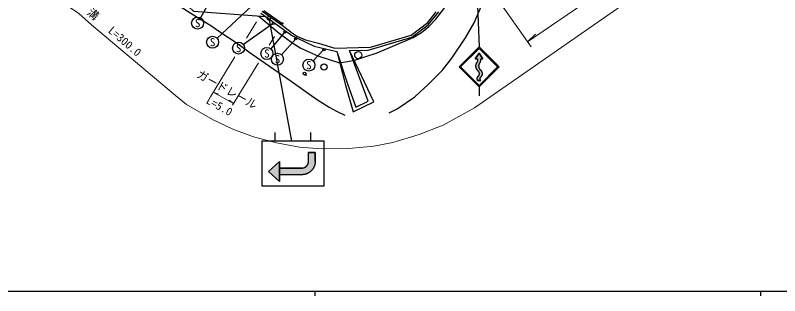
# Model space of a CAD drawing. Units: millimetres, scale not verified. Extents: x 40000 to 680000, y 20000 to 380000.
# Drawn here: x 200770 to 372282, y 204000 to 266838 of the extents above; entities that cross this region are included whole.
import ezdxf
from ezdxf.enums import TextEntityAlignment as Align

# ---------------------------------------------------------------- set-up
doc = ezdxf.new("R2010")
doc.units = ezdxf.units.MM
doc.header["$LTSCALE"] = 1000
for name, color, linetype, lineweight in [('M-BGD', 7, 'Continuous', 25), ('M-BGD-EXST', 7, 'Continuous', 25), ('M-STR-HTXT', 7, 'Continuous', 13), ('M-STR-STRC', 7, 'Continuous', 25), ('M-TTL-BAND', 7, 'Continuous', 25)]:
    doc.layers.add(name, color=color, linetype=linetype, lineweight=lineweight)
doc.styles.add('ＭＳ ゴシック', font='')
doc.styles.get('ＭＳ ゴシック').set_extended_font_data('MS Gothic')

msp = doc.modelspace()

# ---------------------------------------------------------------- hatches: boundary and pattern name
at = {"layer": 'M-STR-STRC'}
for points in [[(304803, 255442), (304803, 255493), (304805, 255545), (304808, 255596), (304814, 255647), (304822, 255697), (304832, 255747), (304844, 255797), (304858, 255847), (304874, 255895), (304891, 255944), (304911, 255991), (304932, 256038), (304955, 256083), (304980, 256128), (305007, 256172), (305018, 256188), (305044, 256227), (305068, 256268), (305090, 256309), (305111, 256351), (305131, 256393), (305148, 256437), (305164, 256481), (305178, 256526), (305190, 256571), (305201, 256617), (305210, 256663), (305217, 256709), (305222, 256756), (305225, 256803), (305227, 256849), (305226, 256896), (305224, 256943), (305220, 256990), (305214, 257036), (305206, 257083), (305205, 257088), (305705, 257088), (304830, 258338), (303955, 257088), (304455, 257088), (304463, 257042), (304469, 256995), (304474, 256948), (304476, 256902), (304477, 256855), (304475, 256808), (304472, 256761), (304467, 256714), (304461, 256668), (304452, 256622), (304442, 256576), (304430, 256531), (304416, 256486), (304400, 256442), (304383, 256398), (304364, 256356), (304343, 256314), (304320, 256272), (304296, 256232), (304271, 256193), (304268, 256188), (304240, 256145), (304215, 256101), (304191, 256055), (304169, 256009), (304149, 255962), (304130, 255914), (304114, 255865), (304099, 255816), (304087, 255767), (304076, 255716), (304067, 255666), (304060, 255615), (304056, 255564), (304053, 255513), (304052, 255462), (304054, 255410), (304057, 255359), (304062, 255308), (304070, 255257), (304079, 255207), (304090, 255157), (304104, 255107), (304119, 255058), (304136, 255010), (304155, 254963), (304176, 254916), (304198, 254870), (304223, 254825), (304249, 254781), (304277, 254738), (304307, 254696), (304338, 254655), (304371, 254616), (304405, 254577), (304441, 254541), (304455, 254527), (304485, 254503), (304513, 254478), (304541, 254452), (304567, 254425), (304593, 254397), (304617, 254368), (304640, 254339), (304662, 254308), (304683, 254276), (304702, 254244), (304721, 254211), (304737, 254177), (304753, 254143), (304767, 254107), (304780, 254072), (304791, 254036), (304801, 253999), (304810, 253963), (304817, 253926), (304822, 253888), (304827, 253851), (304829, 253813), (304830, 253775), (304830, 253737), (304828, 253700), (304825, 253662), (304820, 253625), (304814, 253587), (304806, 253550), (304797, 253514), (304787, 253477), (304775, 253442), (304761, 253406), (304747, 253371), (304730, 253337), (304713, 253304), (304694, 253271), (304674, 253239), (304653, 253208), (304631, 253177), (304607, 253148), (304582, 253119), (304556, 253092), (304529, 253065), (304501, 253040), (304473, 253016), (304455, 253002), (304441, 252981), (304427, 252960), (304414, 252938), (304402, 252915), (304391, 252892), (304381, 252869), (304372, 252845), (304363, 252821), (304356, 252797), (304349, 252772), (304344, 252747), (304340, 252722), (304336, 252697), (304334, 252671), (304332, 252646), (304332, 252620), (304332, 252595), (304334, 252569), (304336, 252544), (304340, 252519), (304344, 252494), (304350, 252469), (304356, 252444), (304364, 252420), (304372, 252396), (304381, 252372), (304392, 252349), (304403, 252326), (304415, 252303), (304428, 252281), (304441, 252260), (304455, 252240), (305205, 252240), (305184, 252269), (305159, 252311), (305137, 252354), (305118, 252399), (305103, 252445), (305092, 252492), (305085, 252540), (305081, 252589), (305081, 252637), (305085, 252686), (305093, 252734), (305104, 252781), (305119, 252827), (305138, 252872), (305160, 252915), (305185, 252956), (305206, 252984), (305235, 253008), (305264, 253034), (305292, 253060), (305319, 253088), (305345, 253117), (305369, 253147), (305392, 253177), (305414, 253209), (305435, 253241), (305455, 253275), (305473, 253309), (305490, 253343), (305505, 253379), (305519, 253414), (305532, 253451), (305543, 253488), (305553, 253525), (305561, 253563), (305568, 253601), (305573, 253639), (305577, 253677), (305580, 253716), (305580, 253754), (305580, 253793), (305577, 253831), (305574, 253869), (305568, 253908), (305562, 253946), (305554, 253983), (305544, 254020), (305533, 254057), (305520, 254094), (305506, 254130), (305491, 254165), (305474, 254200), (305456, 254234), (305436, 254267), (305416, 254299), (305394, 254331), (305370, 254362), (305346, 254392), (305320, 254420), (305294, 254448), (305266, 254475), (305237, 254501), (305208, 254525), (305205, 254527), (305168, 254564), (305133, 254601), (305100, 254640), (305068, 254680), (305038, 254722), (305010, 254764), (304983, 254808), (304958, 254853), (304934, 254898), (304913, 254945), (304893, 254992), (304875, 255040), (304859, 255089), (304845, 255138), (304833, 255188), (304823, 255238), (304815, 255289), (304809, 255340), (304805, 255391)], [(260060, 232608), (260060, 231108), (265060, 231108), (265112, 231108), (265165, 231110), (265217, 231112), (265269, 231115), (265321, 231119), (265374, 231124), (265426, 231130), (265477, 231137), (265529, 231145), (265581, 231153), (265632, 231163), (265684, 231173), (265735, 231185), (265786, 231197), (265836, 231210), (265887, 231224), (265937, 231239), (265987, 231255), (266037, 231271), (266086, 231289), (266135, 231307), (266184, 231326), (266232, 231346), (266280, 231367), (266328, 231389), (266375, 231412), (266422, 231435), (266468, 231459), (266514, 231484), (266560, 231510), (266605, 231536), (266650, 231564), (266694, 231592), (266738, 231621), (266781, 231650), (266823, 231681), (266865, 231712), (266907, 231744), (266948, 231776), (266988, 231810), (267028, 231844), (267067, 231878), (267106, 231914), (267144, 231950), (267181, 231987), (267218, 232024), (267254, 232062), (267289, 232101), (267324, 232140), (267358, 232180), (267391, 232220), (267424, 232261), (267456, 232302), (267487, 232345), (267517, 232387), (267547, 232430), (267576, 232474), (267604, 232518), (267631, 232563), (267658, 232608), (267684, 232653), (267709, 232699), (267733, 232746), (267756, 232793), (267779, 232840), (267801, 232888), (267821, 232936), (267842, 232984), (267861, 233033), (267879, 233082), (267897, 233131), (267913, 233181), (267929, 233231), (267944, 233281), (267958, 233331), (267971, 233382), (267983, 233433), (267994, 233484), (268005, 233535), (268014, 233587), (268023, 233639), (268031, 233690), (268038, 233742), (268044, 233794), (268049, 233846), (268053, 233899), (268056, 233951), (268058, 234003), (268060, 234056), (268060, 234108), (268060, 236108), (266560, 236108), (266560, 234063), (266555, 233977), (266546, 233899), (266533, 233822), (266516, 233745), (266495, 233669), (266470, 233595), (266441, 233522), (266409, 233450), (266372, 233380), (266332, 233313), (266289, 233247), (266242, 233184), (266192, 233124), (266139, 233066), (266083, 233011), (266024, 232958), (265963, 232910), (265899, 232864), (265833, 232822), (265764, 232783), (265694, 232748), (265622, 232717), (265548, 232689), (265474, 232666), (265398, 232646), (265321, 232630), (265243, 232619), (265165, 232611), (265091, 232608)], [(257560, 231858), (260060, 229608), (260060, 231108), (260060, 232608), (260060, 234108)]]:
    msp.add_hatch(color=256, dxfattribs=at).paths.add_polyline_path(points)

# ---------------------------------------------------------------- linework, layer by layer
at = {"layer": 'M-BGD'}
for p, q in [((256536, 267899), (260808, 264922)), ((265661, 253512), (266161, 253512))]:
    msp.add_line(p, q, dxfattribs=at)
for points in [[(172604, 296995), (174167, 291540), (186813, 286226), (190358, 287019), (189059, 300882), (192862, 299563), (197482, 297761), (205474, 294683), (212761, 291749), (215795, 290592), (240742, 267736), (256952, 266542)], [(190208, 288614), (192292, 288843), (195267, 288883), (199356, 288732), (202391, 288420), (204284, 288107), (206431, 287560), (209954, 286225), (213234, 284747), (217351, 282498), (221785, 279706), (228108, 275284), (232967, 272006), (237098, 269253), (241610, 266450), (244630, 264523), (247337, 262704), (250091, 260858), (253954, 258166), (262638, 252063), (268332, 248050), (271187, 246238), (272859, 245350), (274706, 244484)], [(284681, 245018), (286476, 245852), (290423, 248586), (293492, 251383), (296611, 254521), (298740, 257234), (301748, 261765), (303698, 265138), (305042, 268308), (306090, 271304), (306637, 272840), (307266, 274097), (308020, 275061), (308712, 275962)], [(255400, 266656), (259985, 262841), (263076, 260601), (264806, 259496), (266649, 258617), (268635, 257767), (273547, 256215), (276963, 256790), (279172, 257522), (281934, 258461), (290070, 261900), (291900, 263014), (293543, 264342), (295129, 265999), (296924, 268306), (297831, 269608), (298431, 270790)], [(255858, 267320), (260071, 264324), (261138, 263510), (262942, 262204), (265651, 260967), (267824, 259926), (272885, 258736), (274863, 251205), (276598, 245193), (281249, 247462), (275768, 258966), (279921, 259024), (289759, 261975), (293438, 264676), (295827, 267644)], [(256158, 267766), (260662, 264614), (262667, 263048), (263925, 262173), (265912, 261371), (268829, 260624), (272501, 259510), (280457, 259698), (289619, 262362), (293330, 265245), (295179, 267639)], [(272885, 258736), (275370, 251235), (277193, 246255), (279967, 247607), (275768, 258966)]]:
    msp.add_lwpolyline(points, dxfattribs=at)
for centre, radius in [((260685, 265008), 150), ((277724, 257917), 800), ((270039, 255249), 700), ((265661, 253812), 300)]:
    msp.add_circle(centre, radius, dxfattribs=at)
at = {"layer": 'M-BGD-EXST'}
for p, q in [((246658, 274181), (242334, 266281)), ((253717, 268820), (246033, 261722)), ((258648, 265006), (251971, 260278)), ((261256, 263102), (258093, 259322)), ((263691, 261574), (260491, 258003)), ((270034, 259150), (267588, 256641))]:
    msp.add_line(p, q, dxfattribs=at)
for centre, radius in [((241686, 265097), 1350), ((258648, 265006), 250), ((261256, 263102), 250), ((245041, 260806), 1350), ((250870, 259498), 1350), ((263691, 261574), 250), ((257226, 258287), 1350), ((270034, 259150), 250), ((259591, 256997), 1350), ((266646, 255675), 1350)]:
    msp.add_circle(centre, radius, dxfattribs=at)
at = {"layer": 'M-STR-HTXT'}
for p, q in [((315682, 260924), (364181, 294084)), ((316510, 259748), (304535, 276757)), ((254892, 265400), (252610, 261681)), ((315682, 260924), (317496, 262578)), ((258937, 262107), (257759, 260179)), ((250066, 257537), (244579, 248596)), ((255311, 256174), (249539, 246729)), ((245185, 249586), (249737, 247052)), ((245187, 249585), (246332, 249143)), ((249737, 247052), (248758, 247792))]:
    msp.add_line(p, q, dxfattribs=at)
msp.add_lwpolyline([(367026, 290061), (303777, 246097), (296787, 242221), (291380, 240104), (285497, 238347), (281207, 237478), (275579, 236995), (269492, 236918), (264566, 237300), (259396, 238242), (254252, 239616), (249575, 241309), (244984, 243519), (239165, 246853), (236683, 248843), (217898, 264729), (215005, 267256), (211617, 269574), (207764, 271774), (204886, 273264), (201100, 274798), (197764, 275857)], dxfattribs=at)
at = {"layer": 'M-STR-STRC'}
for p, q in [((304077, 278487), (304831, 259789)), ((257670, 266184), (262747, 238608)), ((300331, 255289), (304831, 259789)), ((300685, 255289), (304831, 259436)), ((309331, 255289), (304831, 259789)), ((308978, 255289), (304831, 259436)), ((303955, 257088), (304830, 258338)), ((304830, 258338), (305705, 257088)), ((303955, 257088), (304455, 257088)), ((305205, 257088), (305705, 257088)), ((300331, 255289), (304831, 250789)), ((300685, 255289), (304831, 251142)), ((304831, 251142), (308978, 255289)), ((304831, 250789), (309331, 255289)), ((305205, 252240), (304455, 252240)), ((304831, 250789), (304831, 248789)), ((259060, 238608), (259060, 240608)), ((267060, 238608), (267060, 240608)), ((270060, 238608), (256060, 238608)), ((256060, 238608), (256060, 228608)), ((270060, 237224), (270060, 238608)), ((270060, 228608), (270060, 237218)), ((266560, 234108), (266560, 236108)), ((268060, 236108), (266560, 236108)), ((268060, 234108), (268060, 236108)), ((257560, 231858), (260060, 234108)), ((260060, 229608), (260060, 234108)), ((260060, 229608), (257560, 231858)), ((265060, 232608), (260060, 232608)), ((265060, 231108), (260060, 231108)), ((256060, 228608), (270060, 228608))]:
    msp.add_line(p, q, dxfattribs=at)
for points in [[(304830, 258338), (303955, 257088), (304455, 257088), (304463, 257042), (304469, 256995), (304474, 256948), (304476, 256902), (304477, 256855), (304475, 256808), (304472, 256761), (304467, 256714), (304461, 256668), (304452, 256622), (304442, 256576), (304430, 256531), (304416, 256486), (304400, 256442), (304383, 256398), (304364, 256356), (304343, 256314), (304320, 256272), (304296, 256232), (304271, 256193), (304268, 256188), (304240, 256145), (304215, 256101), (304191, 256055), (304169, 256009), (304149, 255962), (304130, 255914), (304114, 255865), (304099, 255816), (304087, 255767), (304076, 255716), (304067, 255666), (304060, 255615), (304056, 255564), (304053, 255513), (304052, 255462), (304054, 255410), (304057, 255359), (304062, 255308), (304070, 255257), (304079, 255207), (304090, 255157), (304104, 255107), (304119, 255058), (304136, 255010), (304155, 254963), (304176, 254916), (304198, 254870), (304223, 254825), (304249, 254781), (304277, 254738), (304307, 254696), (304338, 254655), (304371, 254616), (304405, 254577), (304441, 254541), (304455, 254527), (304485, 254503), (304513, 254478), (304541, 254452), (304567, 254425), (304593, 254397), (304617, 254368), (304640, 254339), (304662, 254308), (304683, 254276), (304702, 254244), (304721, 254211), (304737, 254177), (304753, 254143), (304767, 254107), (304780, 254072), (304791, 254036), (304801, 253999), (304810, 253963), (304817, 253926), (304822, 253888), (304827, 253851), (304829, 253813), (304830, 253775), (304830, 253737), (304828, 253700), (304825, 253662), (304820, 253625), (304814, 253587), (304806, 253550), (304797, 253514), (304787, 253477), (304775, 253442), (304761, 253406), (304747, 253371), (304730, 253337), (304713, 253304), (304694, 253271), (304674, 253239), (304653, 253208), (304631, 253177), (304607, 253148), (304582, 253119), (304556, 253092), (304529, 253065), (304501, 253040), (304473, 253016), (304455, 253002), (304441, 252981), (304427, 252960), (304414, 252938), (304402, 252915), (304391, 252892), (304381, 252869), (304372, 252845), (304363, 252821), (304356, 252797), (304349, 252772), (304344, 252747), (304340, 252722), (304336, 252697), (304334, 252671), (304332, 252646), (304332, 252620), (304332, 252595), (304334, 252569), (304336, 252544), (304340, 252519), (304344, 252494), (304350, 252469), (304356, 252444), (304364, 252420), (304372, 252396), (304381, 252372), (304392, 252349), (304403, 252326), (304415, 252303), (304428, 252281), (304441, 252260), (304455, 252240), (305205, 252240), (305191, 252259), (305178, 252280), (305165, 252300), (305153, 252322), (305142, 252343), (305132, 252365), (305123, 252388), (305115, 252410), (305107, 252434), (305101, 252457), (305095, 252480), (305090, 252504), (305087, 252528), (305084, 252552), (305082, 252577), (305081, 252601), (305081, 252625), (305082, 252649), (305084, 252673), (305087, 252698), (305091, 252722), (305096, 252745), (305101, 252769), (305108, 252792), (305115, 252815), (305124, 252838), (305133, 252860), (305143, 252882), (305155, 252904), (305166, 252925), (305179, 252946), (305193, 252966), (305206, 252984), (305235, 253008), (305264, 253034), (305292, 253060), (305319, 253088), (305345, 253117), (305369, 253147), (305392, 253177), (305414, 253209), (305435, 253241), (305455, 253275), (305473, 253309), (305490, 253343), (305505, 253379), (305519, 253414), (305532, 253451), (305543, 253488), (305553, 253525), (305561, 253563), (305568, 253601), (305573, 253639), (305577, 253677), (305580, 253716), (305580, 253754), (305580, 253793), (305577, 253831), (305574, 253869), (305568, 253908), (305562, 253946), (305554, 253983), (305544, 254020), (305533, 254057), (305520, 254094), (305506, 254130), (305491, 254165), (305474, 254200), (305456, 254234), (305436, 254267), (305416, 254299), (305394, 254331), (305370, 254362), (305346, 254392), (305320, 254420), (305294, 254448), (305266, 254475), (305237, 254501), (305208, 254525), (305205, 254527), (305168, 254564), (305133, 254601), (305100, 254640), (305068, 254680), (305038, 254722), (305010, 254764), (304983, 254808), (304958, 254853), (304934, 254898), (304913, 254945), (304893, 254992), (304875, 255040), (304859, 255089), (304845, 255138), (304833, 255188), (304823, 255238), (304815, 255289), (304809, 255340), (304805, 255391), (304803, 255442), (304803, 255493), (304805, 255545), (304808, 255596), (304814, 255647), (304822, 255697), (304832, 255747), (304844, 255797), (304858, 255847), (304874, 255895), (304891, 255944), (304911, 255991), (304932, 256038), (304955, 256083), (304980, 256128), (305007, 256172), (305018, 256188), (305044, 256227), (305068, 256268), (305090, 256309), (305111, 256351), (305131, 256393), (305148, 256437), (305164, 256481), (305178, 256526), (305190, 256571), (305201, 256617), (305210, 256663), (305217, 256709), (305222, 256756), (305225, 256803), (305227, 256849), (305226, 256896), (305224, 256943), (305220, 256990), (305214, 257036), (305206, 257083), (305205, 257088), (305705, 257088)], [(265060, 231108), (260060, 231108), (260060, 232608), (265060, 232608), (265086, 232608), (265112, 232609), (265138, 232610), (265165, 232612), (265191, 232614), (265217, 232616), (265243, 232619), (265269, 232623), (265295, 232626), (265320, 232631), (265346, 232635), (265372, 232641), (265397, 232646), (265423, 232652), (265448, 232659), (265473, 232666), (265499, 232673), (265524, 232681), (265548, 232690), (265573, 232698), (265598, 232708), (265622, 232717), (265646, 232727), (265670, 232738), (265694, 232748), (265718, 232760), (265741, 232771), (265764, 232783), (265787, 232796), (265810, 232809), (265833, 232822), (265855, 232836), (265877, 232850), (265899, 232864), (265920, 232879), (265942, 232894), (265963, 232910), (265983, 232926), (266004, 232942), (266024, 232959), (266044, 232976), (266064, 232993), (266083, 233011), (266102, 233029), (266121, 233047), (266139, 233066), (266157, 233085), (266175, 233104), (266192, 233124), (266209, 233144), (266226, 233164), (266242, 233184), (266258, 233205), (266274, 233226), (266289, 233248), (266304, 233269), (266318, 233291), (266332, 233313), (266346, 233335), (266359, 233358), (266372, 233381), (266384, 233404), (266396, 233427), (266408, 233450), (266419, 233474), (266430, 233498), (266441, 233522), (266451, 233546), (266460, 233570), (266470, 233595), (266478, 233620), (266487, 233644), (266494, 233669), (266502, 233694), (266509, 233720), (266515, 233745), (266522, 233770), (266527, 233796), (266532, 233822), (266537, 233847), (266542, 233873), (266545, 233899), (266549, 233925), (266552, 233951), (266554, 233977), (266556, 234003), (266558, 234029), (266559, 234056), (266560, 234082), (266560, 234108), (266560, 236108), (268060, 236108), (268060, 234108), (268060, 234056), (268058, 234003), (268056, 233951), (268053, 233899), (268049, 233846), (268044, 233794), (268038, 233742), (268031, 233690), (268023, 233639), (268014, 233587), (268005, 233535), (267994, 233484), (267983, 233433), (267971, 233382), (267958, 233331), (267944, 233281), (267929, 233231), (267913, 233181), (267897, 233131), (267879, 233082), (267861, 233033), (267842, 232984), (267821, 232936), (267801, 232888), (267779, 232840), (267756, 232793), (267733, 232746), (267709, 232699), (267684, 232653), (267658, 232608), (267631, 232563), (267604, 232518), (267576, 232474), (267547, 232430), (267517, 232387), (267487, 232345), (267456, 232302), (267424, 232261), (267391, 232220), (267358, 232180), (267324, 232140), (267289, 232101), (267254, 232062), (267218, 232024), (267181, 231987), (267144, 231950), (267106, 231914), (267067, 231878), (267028, 231844), (266988, 231810), (266948, 231776), (266907, 231744), (266865, 231712), (266823, 231681), (266781, 231650), (266738, 231621), (266694, 231592), (266650, 231564), (266605, 231536), (266560, 231510), (266514, 231484), (266468, 231459), (266422, 231435), (266375, 231412), (266328, 231389), (266280, 231367), (266232, 231346), (266184, 231326), (266135, 231307), (266086, 231289), (266037, 231271), (265987, 231255), (265937, 231239), (265887, 231224), (265836, 231210), (265786, 231197), (265735, 231185), (265684, 231173), (265632, 231163), (265581, 231153), (265529, 231145), (265477, 231137), (265426, 231130), (265374, 231124), (265321, 231119), (265269, 231115), (265217, 231112), (265165, 231110), (265112, 231108)], [(260060, 231108), (260060, 229608), (257560, 231858), (260060, 234108)]]:
    msp.add_lwpolyline(points, close=True, dxfattribs=at)
msp.add_circle((257670, 266184), 400, dxfattribs=at)
at = {"layer": 'M-TTL-BAND'}
for p, q in [((40000, 205000), (579000, 205000)), ((268000, 205000), (268000, 204000)), ((368000, 205000), (368000, 204000))]:
    msp.add_line(p, q, dxfattribs=at)

# ---------------------------------------------------------------- texts
at = {"layer": 'M-BGD-EXST', "style": 'ＭＳ ゴシック'}
for p in [(241686, 265097), (245041, 260806), (250870, 259498), (257226, 258287), (259591, 256997), (266646, 255675)]:
    msp.add_text('S', height=1833, dxfattribs=at).set_placement(p, align=Align.MIDDLE_CENTER)
at = {"layer": 'M-STR-HTXT', "style": 'ＭＳ ゴシック'}
for s, rotation, p in [('側  溝   L=300.0', 319.385, (220128, 263547)), ('ガードレール', 330.892, (247587, 248911)), ('L=5.0', 330.892, (245854, 245226))]:
    msp.add_text(s, height=1833, rotation=rotation, dxfattribs=at).set_placement(p, align=Align.BOTTOM_CENTER)

doc.saveas('drawing.dxf')
